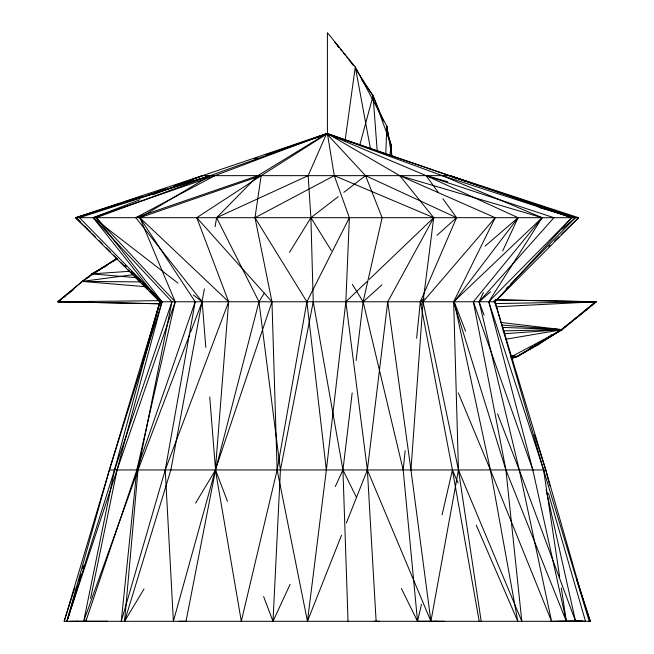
<?xml version="1.0" encoding="UTF-8"?>
<svg xmlns="http://www.w3.org/2000/svg" width="654" height="654" viewBox="0 0 654 654"><rect width="100%" height="100%" fill="white"/><g stroke="black" fill="none" stroke-linecap="round" stroke-linejoin="round"><path stroke-width="0.98" d="M385.786 153.715L386.849 126.23L355.286 66.97L327.409 32.7L327.409 134.626M266.014 154.794L327.409 133.604L334.284 175.648L349.367 217.692L345.843 301.772L326.354 469.948L307.454 621.3L277.132 469.948L271.974 301.772L254.986 217.692L261.159 175.648L327.409 133.604L571.784 217.692L494.972 301.772L159.854 301.772L75.529 217.692L202.568 175.648L326.591 133.604L481.23 186.57M263.619 596.554L273.012 621.3L280.419 469.948L313.241 301.772L310.903 217.692L308.157 175.648L326.591 133.604L426.138 175.648L518.099 217.692L502.673 250.956M323.64 135.133L327.409 133.604L442.308 175.648L542.125 217.692L453.647 301.772L505.918 469.948L566.331 621.3L532.838 469.948L488.775 301.772L542.125 217.692L399.733 175.648L495.192 217.692L453.647 301.772L458.454 469.948L430.912 621.3L410.957 469.948L423.056 301.772L433.733 217.692L399.733 175.648L327.409 133.604L210.179 175.648L96.252 217.692L162.028 301.772L117.082 469.948L90.587 598.394M144.027 588.927L124.571 621.3L138.035 469.948L171.912 301.772L93.195 217.692L139.801 199.772M436.823 621.284L417.538 621.3L403.183 469.948L405.145 450.696M416.614 338.249L420.334 301.772L456.59 217.692L442.856 198.726M348.034 621.3L342.941 469.948L352.187 392.948M356.087 360.534L363.142 301.772L382.124 217.692L365.545 175.648L326.591 133.604L214.872 175.648L93.195 217.692L159.854 301.772L114.532 469.948L66.978 621.3L74.834 594.936M389.956 155.137L391.174 145.025L387.569 132.484M376.124 621.3L367.368 469.948L387.74 301.772L433.733 217.692L334.284 175.648L254.986 217.692L306.889 301.772L326.354 469.948M345.059 140.765L355.286 66.97L370.499 148.908M204.408 288.757L170.866 469.948L124.571 621.3M215.06 226.701L216.605 217.692L257.913 175.648L326.591 133.604L328.398 134.544M139.858 217.692L228.638 301.772L165.241 469.948L173.375 621.3L215.379 469.948L228.638 301.772L196.756 217.692L261.159 175.648L139.858 217.692L195.186 301.772L165.241 469.948L121.26 621.3L136.841 469.948L175.19 301.772L139.858 217.692L210.179 175.648L76.134 217.692L80.434 222M264.33 293.106L258.976 301.772L215.542 469.948L186.03 621.3L178.885 621.292M86.271 619.305L85.862 621.3L136.841 469.948L195.186 301.772M421.438 604.37L417.538 621.3L401.36 588.477M442.104 514.755L452.429 469.948L420.334 301.772L424.184 298.461M359.79 145.016L373.066 95.762L356.111 69.512M158.726 300.202L160.026 301.772L109.382 469.948L66.871 621.3L117.082 469.948L175.19 301.772L96.252 217.692M141.526 366.305L159.854 301.772M145.572 352.62L160.026 301.772L157.156 298.903M75.709 592.009L77.744 585.166M78.913 581.267L80.949 574.433M82.698 568.571L83.573 565.645M576.558 578.61L590.268 621.3L64.174 621.3L109.382 469.948L162.028 301.772L79.477 217.692L210.179 175.648M64.174 621.3L74.957 587.341M171.912 301.772L114.532 469.948L83.679 621.3L138.035 469.948L189.856 334.08M190.584 332.175L202.176 301.772L135.779 217.692L214.872 175.648M307.454 621.3L341.527 535.217M346.399 522.922L367.368 469.948L345.843 301.772L367.082 281.457M273.012 621.3L290.074 584.382M335.265 486.56L342.941 469.948L313.241 301.772M458.299 392.907L490.402 469.948L551.584 621.3L519.26 469.948L479.112 301.772L483.396 292.534M349.367 217.692L306.889 301.772L277.132 469.948L241.318 621.3L215.379 469.948L271.974 301.772L196.756 217.692M195.554 503.188L215.542 469.948L209.746 397.003M289.493 252.362L310.903 217.692L338.224 196.666M476.235 525.072L517.796 621.3L490.402 469.948L454.178 301.772L518.099 217.692L484.998 246.157M495.192 217.692L423.056 301.772L458.454 469.948L521.818 621.3L505.918 469.948L473.365 301.772L542.125 217.692M484.091 315.154L479.112 301.772L553.938 217.692L426.138 175.648L438.082 192.137M493.386 301.772L495.528 299.581M506.212 288.61L508.354 286.419M510.488 284.228L575.332 217.692L449.445 175.648L456.925 178.877M494.972 301.772L545.788 469.948L589.197 621.3L543.588 469.948L494.972 301.772L578.61 217.692L450.107 175.648L202.568 175.648L174.79 185.556M548.739 246.656L550.202 245.25M554.567 241.007L558.941 236.764M561.124 234.647L578.61 217.692L75.529 217.692L85.053 226.799M369.281 279.348L433.733 217.692M403.183 469.948L363.142 301.772L381.985 284.825M437.003 235.317L456.59 217.692L365.545 175.648L343.849 192.341M578.749 315.89L594.184 303.104M479.112 301.772L490.565 291.766M562.35 229.031L575.332 217.692L539.019 207.457M160.369 303.783L57.519 301.772L91.789 273.895L117.091 259M496.885 299.851L595.663 301.772L561.394 329.657L537.596 345.042L517.134 356.405L512.205 357.689M511.387 358.506L517.952 356.405L562.211 329.657L596.481 301.772L495.707 299.892M61.46 299.238L58.337 301.772L160.173 303.758M63.806 297.333L65.375 296.066M66.937 294.799L73.191 289.722M88.045 277.664L89.614 276.397M570.075 322.774L561.394 329.657L517.134 356.405L511.044 357.059M571.653 321.523L573.231 320.272M574.809 319.021L577.171 317.141M552.287 334.39L537.596 345.042L529.192 348.541M584.104 311.304L589.001 307.756M89.533 276.266L82.134 281.392L58.337 301.772L159.331 300.677M116.674 258.51L82.134 281.392L144.984 286.673M96.269 271.794L116.625 258.477M324.024 135.239L326.591 133.604L316.152 137.773M136.506 277.697L91.789 273.895L106.749 265.589M511.036 356.912L562.211 329.657L500.351 322.406M308.157 175.648L216.605 217.692L258.976 301.772L280.419 469.948M153.118 194.655L202.568 175.648M183.545 183.7L193.126 180.202M147.976 195.129L160.426 190.682M530.934 347.421L537.596 345.042L535.626 344.511M254.504 158.758L257.382 157.769M135.779 217.692L257.913 175.648M119.608 203.566L76.134 217.692L79.772 221.248M125.404 201.685L141.82 196.355M161.146 190.077L165.969 188.507M512.156 358.155L517.952 356.405M497.563 413.892L519.26 469.948L575.569 621.3L585.526 621.3L548.453 493.378M505.983 339.197L562.211 329.657L503.106 327.409M132.656 274.762L82.134 281.392L140.365 281.907M504.34 333.72L561.394 329.657L501.561 325.046M91.789 273.895L129.467 271.312M495.945 306.824L595.663 301.772M57.519 301.772L61.599 301.592M502.975 330.875L562.211 329.657M494.718 303.595L596.481 301.772M557.527 621.3L576.566 620.973M76.248 621.3L107.469 621.3M109.382 469.948L545.788 469.948L549.818 485.775M69.913 621.3L77.507 621.292M550.366 621.3L583.204 621.3L577.564 620.948M434.264 621.292L444.238 621.3M374.145 621.292L379.492 621.3M578.504 621.292L581.079 621.3M511.036 355.792L517.134 356.405M426.138 175.648L447.728 181.73M442.308 175.648L571.784 217.692L488.775 301.772L543.588 469.948L559.661 576.902M450.107 175.648L466.269 181.648M327.409 133.604L333.949 136.433M93.195 217.692L177.962 283.092M193.298 294.921L202.176 301.772L205.797 347.364M87.252 228.9L90.914 232.407M124.906 265.434L126.361 266.857M131.454 271.843L162.028 301.772M84.742 226.317L87.603 229.186M91.912 233.503L95.492 237.091M99.081 240.688L102.662 244.277M106.25 247.874L110.551 252.182M113.42 255.06L117.72 259.368M120.589 262.246L124.889 266.562M127.759 269.432L132.778 274.467M134.928 276.617L139.948 281.653M142.098 283.803L147.837 289.558M149.987 291.717L155.006 296.744M339.352 47.807L334.946 42.216L336.115 43.867M340.611 49.402L341.87 51.004M343.129 52.598L345.026 54.993M346.285 56.587L347.544 58.19M348.803 59.784L353.209 65.375M337.292 45.518L338.461 47.162M361.335 79.289L373.066 95.762L383.481 121.088M310.903 217.692L331.365 250.629M352.375 284.441L363.142 301.772M342.941 469.948L356.422 497.302M458.078 483.028L452.429 469.948L479.227 621.3M367.368 469.948L430.912 621.3M420.334 301.772L421.511 304.592M454.178 301.772L465.574 331.226M215.542 469.948L227.469 501.356M473.365 301.772L532.838 469.948M576.37 578.61L577.319 581.52M577.948 583.458L590.268 621.3M534.58 434.951L545.788 469.948M546.123 489.862L575.569 621.3M391.705 155.873L386.849 126.23L388.46 137.299M561.328 588.003L566.331 621.3M458.454 469.948L481.197 621.3M387.74 301.772L410.957 469.948M377.252 151.695L373.066 95.762L391.174 145.025L391.754 156.118"/></g></svg>
